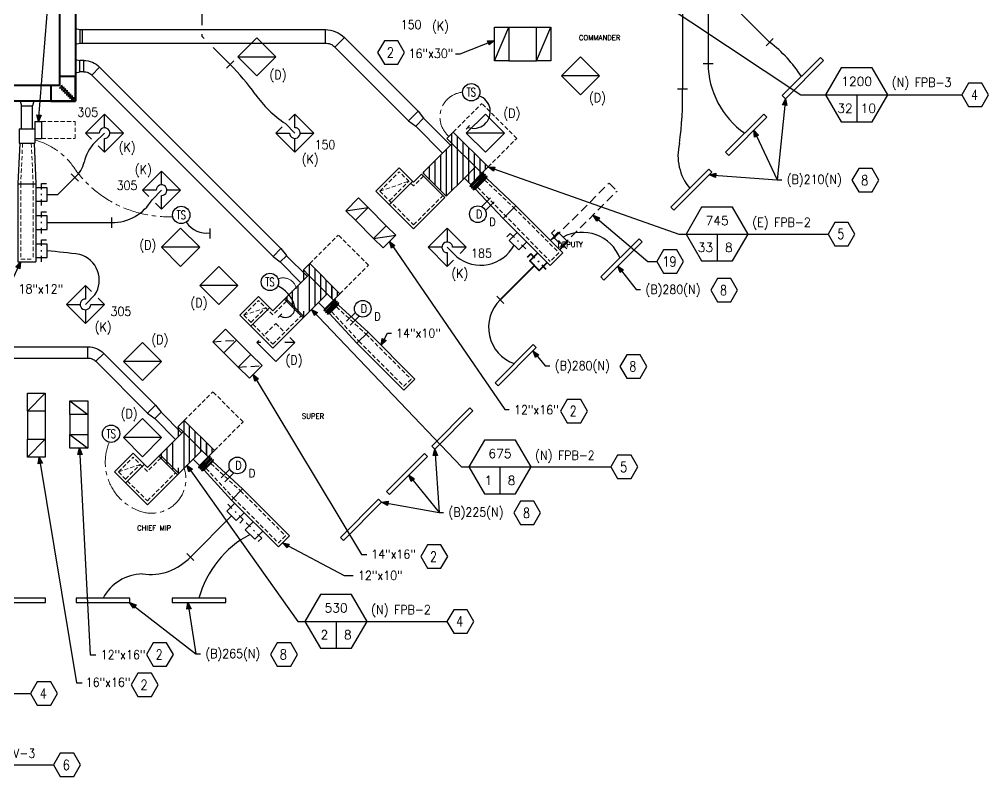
# Model space of a CAD drawing. Header units: inches. Extents: x 51 to 3278, y 66 to 1678.
# Drawn here: x 2414 to 3278, y 80 to 755 of the extents above; entities that cross this region are included whole.
import ezdxf
from ezdxf.enums import TextEntityAlignment as Align

# ---------------------------------------------------------------- set-up
doc = ezdxf.new("R2010")
doc.units = ezdxf.units.IN
doc.header["$LTSCALE"] = 30
doc.header["$MEASUREMENT"] = 0
for name, pattern in [('CENTER2', [1.125, 0.75, -0.125, 0.125, -0.125]), ('HIDDEN', [0.375, 0.25, -0.125]), ('HIDDEN2', [0.1875, 0.125, -0.0625])]:
    doc.linetypes.add(name, pattern=pattern)
for name, color, linetype, lineweight in [('E-FIRE-NEWW', 1, 'Continuous', 25), ('EQUIP', 4, 'Continuous', 25), ('FLEX', 4, 'Continuous', 25), ('LIN', 4, 'HIDDEN2', 18), ('m-devc-text', 71, 'Continuous', 25), ('M-HATCH', 32, 'Continuous', 25), ('M-HVAC-DEMO-DUCT', 5, 'HIDDEN', 20), ('M-HVAC-EXST-DUCT', 4, 'Continuous', 40), ('m-hvac-fpbs', 1, 'Continuous', 25), ('m-hvac-fpbs-exst', 5, 'Continuous', 18), ('M-HVAC-NEWW-DIFF', 6, 'Continuous', 30), ('M-HVAC-NEWW-DUCT', 1, 'Continuous', 30), ('M-HVAC-NEWW-STAT', 3, 'Continuous', 25), ('M-HVAC-NEWW-STAT-WIRE', 2, 'CENTER2', 20), ('M-TEXT', 71, 'Continuous', 25), ('ODUCT', 241, 'HIDDEN', 20)]:
    doc.layers.add(name, color=color, linetype=linetype, lineweight=lineweight)
doc.layers.add('ROOMNAMES', color=8, linetype='Continuous')
doc.styles.add('18STD', font='simplex.shx', dxfattribs={"height": 9})
doc.styles.add('A', font='SIMPLEX.shx', dxfattribs={"width": 0.9, "height": 8})
doc.styles.get("Standard").update_dxf_attribs({"font": 'simplex.shx'})
doc.dimstyles.get("Standard").update_dxf_attribs({"dimtxt": 0.18, "dimasz": 0.18, "dimexe": 0.18, "dimexo": 0.0625, "dimgap": 0.09, "dimtad": 0, "dimtih": 1, "dimtoh": 1, "dimdec": 4, "dimzin": 0, "dimdsep": 46, "dimtxsty": 'Standard', "dimcen": 0.09, "dimadec": 0, "dimazin": 0, "dimtfac": 1, "dimtdec": 4, "dimtofl": 0, "dimtmove": 0, "dimatfit": 3, "dimfxl": 1, "dimtolj": 1, "dimtzin": 0, "dimarcsym": 0})
pattern_1 = [(90, (-9623.7913, -1703.3593), (-5, 9e-16), [])]
pattern_2 = [(90, (-9512.001, -1563.627), (-5, 9e-16), [])]

# ---------------------------------------------------------------- blocks, each defined once
blk = doc.blocks.new('std-blk02')
blk.add_lwpolyline([(-0.0548, 0.1103), (-0.1173, 0.0021), (-0.0548, -0.1062), (0.0702, -0.1062), (0.1327, 0.0021), (0.0702, 0.1103)], close=True)
at = {"layer": 'M-TEXT', "width": 0.8}
blk.add_attdef('TYPE', text='', height=0.0938, dxfattribs=at).set_placement((0.0012, 0.0021), align=Align.MIDDLE)
blk = doc.blocks.new('AHJ')
for p, q in [((-6, 2), (0, 0)), ((-6, -2), (-6, 2)), ((0, 0), (-6, -2))]:
    blk.add_line(p, q)
blk.add_solid([(0, 0), (-6, 2), (-6, -2)])
blk = doc.blocks.new('Hva-Dif06')
at = {"linetype": 'Continuous'}
blk.add_lwpolyline([(48, 3.82), (0, 3.82), (0, 0), (48, 0)], close=True, dxfattribs=at)
blk = doc.blocks.new('Hva-Tst03')
at = {"ltscale": 0.35}
blk.add_circle((0, 0), 0.0804, dxfattribs=at)
at = {"layer": 'm-devc-text', "width": 0.7}
blk.add_attdef('TS', text='', height=0.0802, dxfattribs=at).set_placement((0, 0), align=Align.MIDDLE)
blk = doc.blocks.new('Hva-Ret01')
at = {"ltscale": 0.5}
blk.add_lwpolyline([(0, 24), (24, 0), (0, 0), (0, 24), (24, 0), (24, 24)], close=True, dxfattribs=at)
blk = doc.blocks.new('Hva-Dif01')
for p, q in [((0, 24), (8.65, 15.35)), ((24, 16.22), (24, 24)), ((8.65, 8.65), (0, 0)), ((12, 12), (24, 12)), ((24, 0), (24, 7.78))]:
    blk.add_line(p, q)
blk.add_lwpolyline([(24, 0), (0, 0), (0, 24), (24, 24), (15.35, 15.35, 2.414214), (15.35, 8.65)], format="xyb", close=True)
blk = doc.blocks.new('Hva-Duc08')
for p, q in [((0, 0), (0, 1)), ((0, 1), (1, 1)), ((1, 1), (1, 0)), ((1, 0), (0, 0))]:
    blk.add_line(p, q)
at = {"linetype": 'HIDDEN'}
blk.add_line((0, 0), (1, 1), dxfattribs=at)
blk = doc.blocks.new('Hva-Std03')
for p, q in [((-0.2887, 0), (0.2887, 0)), ((0, 0), (0, -0.25))]:
    blk.add_line(p, q)
blk.add_lwpolyline([(-0.1443, 0.25), (-0.2887, 0), (-0.1443, -0.25), (0.1443, -0.25), (0.2887, 0), (0.1443, 0.25)], close=True)
for p in [(0, 0.125), (-0.1083, -0.125), (0.1083, -0.125)]:
    blk.add_attdef('#', text='', height=0.0833).set_placement(p, align=Align.MIDDLE)
blk = doc.blocks.new('Hva-Ftg02')
blk.add_line((-0.1011, 0.0521), (-0.1011, 0.0975))
at = {"linetype": 'Continuous'}
for p, q in [((-0.0469, 0.0521), (-0.1011, 0.0521)), ((0.0059, 0.0521), (-0.0059, 0.0521)), ((0.1011, 0.0521), (0.0469, 0.0521))]:
    blk.add_line(p, q, dxfattribs=at)
blk.add_lwpolyline([(0.0625, 0), (0.0625, 0.1042), (-0.0625, 0.1042), (-0.0625, 0)])
blk = doc.blocks.new('HVA-bkt2')
blk.add_line((0, 0.046875), (0, -0.046875))
blk = doc.blocks.new('Std-Blk14')
blk.add_lwpolyline([(0.0625, 0.1083), (0, 0), (0.0625, -0.1083), (0.1875, -0.1083), (0.25, 0), (0.1875, 0.1083)], close=True)
at = {"layer": 'M-TEXT', "width": 0.8}
blk.add_attdef('TYPE', text='', height=0.0938, dxfattribs=at).set_placement((0.1185, 0), align=Align.MIDDLE)
blk = doc.blocks.new('A2')
at = {"layer": 'LIN'}
for p, q in [((12034.25, 2343.85), (12064.25, 2343.85)), ((12064.25, 2343.85), (12064.25, 2328.5)), ((12017.37, 2324.24), (12015.74, 2288.24)), ((12025.12, 2324.24), (12026.75, 2288.24)), ((12034.25, 2328.5), (12064.25, 2328.5)), ((12015.75, 2288.35), (12015.75, 2221.13)), ((12026.75, 2288.35), (12026.75, 2221.13)), ((12015.75, 2221.13), (12026.75, 2221.13))]:
    blk.add_line(p, q, dxfattribs=at)
at = {"layer": 'M-HVAC-NEWW-DUCT'}
for p, q in [((12016.25, 2337.35), (12016.25, 2357.85)), ((12026.25, 2337.35), (12026.25, 2357.85)), ((12028.25, 2343.85), (12034.25, 2343.85)), ((12028.25, 2343.85), (12028.25, 2324.35)), ((12034.25, 2343.85), (12034.25, 2328.5)), ((12014.25, 2337.35), (12014.25, 2324.35)), ((12014.25, 2337.35), (12028.25, 2337.35)), ((12014.87, 2324.35), (12013.25, 2288.35)), ((12014.25, 2324.35), (12028.25, 2324.35)), ((12014.87, 2324.35), (12027.62, 2324.35)), ((12027.62, 2324.35), (12029.25, 2288.35)), ((12028.25, 2328.5), (12034.25, 2328.5)), ((12013.25, 2288.35), (12013.25, 2218.63)), ((12013.25, 2288.35), (12029.25, 2288.35)), ((12029.25, 2288.35), (12029.25, 2218.63)), ((12013.25, 2218.63), (12029.25, 2218.63))]:
    blk.add_line(p, q, dxfattribs=at)

msp = doc.modelspace()

# ---------------------------------------------------------------- hatches: boundary and pattern name
at = {"layer": 'M-HATCH'}
h = msp.add_hatch(dxfattribs=at)
h.set_pattern_fill('ANSI31', color=256, scale=40, angle=45, style=0)
h.set_pattern_definition([(90, (-9600, -1680), (-5, 9e-16), [])])
h.paths.add_polyline_path([(2801.12, 654.4), (2795.46, 648.74), (2800.05, 644.14), (2773.89, 617.98), (2794.75, 597.12), (2811.01, 613.38), (2816.67, 607.73), (2832.23, 623.28)])
h = msp.add_hatch(dxfattribs=at)
h.set_pattern_fill('ANSI31', color=256, scale=40, angle=45, style=0)
h.set_pattern_definition(pattern_2)
edge = h.paths.add_edge_path(flags=17)
edge.add_line((2673.25, 537.13), (2700.12, 510.26))
edge.add_line((2694.46, 504.6), (2700.12, 510.26))
edge.add_line((2667.59, 531.47), (2672.18, 526.88))
edge.add_line((2667.59, 531.47), (2673.25, 537.13))
edge = h.paths.add_edge_path()
edge.add_line((2673.25, 537.13), (2700.12, 510.26))
edge.add_line((2694.46, 504.6), (2700.12, 510.26))
edge.add_line((2667.59, 531.47), (2672.18, 526.88))
edge.add_line((2667.59, 531.47), (2673.25, 537.13))
edge.add_line((2688.8, 510.26), (2667.23, 488.69))
edge.add_line((2672.18, 526.88), (2650.62, 505.31))
edge.add_line((2650.62, 505.31), (2667.23, 488.69))
h = msp.add_hatch(dxfattribs=at)
h.set_pattern_fill('ANSI31', color=256, scale=40, angle=45, style=0)
h.set_pattern_definition(pattern_2)
edge = h.paths.add_edge_path()
edge.add_line((2694.46, 504.6), (2700.12, 510.26))
edge.add_line((2673.25, 537.13), (2700.12, 510.26))
edge.add_line((2667.59, 531.47), (2673.25, 537.13))
edge.add_line((2667.59, 531.47), (2672.18, 526.88))
h = msp.add_hatch(dxfattribs=at)
h.set_pattern_fill('ANSI31', color=256, scale=40, angle=45, style=0)
h.set_pattern_definition(pattern_1)
edge = h.paths.add_edge_path(flags=17)
edge.add_line((2561.45, 397.4), (2588.32, 370.53))
edge.add_line((2582.67, 364.87), (2588.32, 370.53))
edge.add_line((2555.8, 391.74), (2560.39, 387.14))
edge.add_line((2555.8, 391.74), (2561.45, 397.4))
edge = h.paths.add_edge_path()
edge.add_line((2561.45, 397.4), (2588.32, 370.53))
edge.add_line((2582.67, 364.87), (2588.32, 370.53))
edge.add_line((2555.8, 391.74), (2560.39, 387.14))
edge.add_line((2555.8, 391.74), (2561.45, 397.4))
edge.add_line((2577.01, 370.53), (2555.44, 348.96))
edge.add_line((2560.39, 387.14), (2538.83, 365.58))
edge.add_line((2538.83, 365.58), (2555.44, 348.96))
h = msp.add_hatch(dxfattribs=at)
h.set_pattern_fill('ANSI31', color=256, scale=40, angle=45, style=0)
h.set_pattern_definition(pattern_1)
edge = h.paths.add_edge_path()
edge.add_line((2582.67, 364.87), (2588.32, 370.53))
edge.add_line((2561.45, 397.4), (2588.32, 370.53))
edge.add_line((2555.8, 391.74), (2561.45, 397.4))
edge.add_line((2555.8, 391.74), (2560.39, 387.14))

# ---------------------------------------------------------------- linework, layer by layer
at = {"layer": 'E-FIRE-NEWW'}
for p, q in [((2826.3, 587.8), (2834.21, 595.71)), ((2829.71, 584.39), (2837.62, 592.3)), ((2713.87, 493.64), (2705.97, 485.74)), ((2717.28, 490.24), (2709.37, 482.33)), ((2602.08, 353.91), (2594.18, 346)), ((2605.49, 350.5), (2597.58, 342.59))]:
    msp.add_line(p, q, dxfattribs=at)
for centre in [(2823.07, 581.16), (2720.51, 496.88), (2608.72, 357.14)]:
    msp.add_circle(centre, 7.43, dxfattribs=at)
at = {"layer": 'EQUIP'}
for p, q in [((2464.38, 746.71), (2468.38, 745.71)), ((2468.38, 745.71), (2468.38, 733.71)), ((2468.38, 745.71), (2470.38, 745.71)), ((2470.38, 745.71), (2470.38, 745.72)), ((2470.38, 745.71), (2687.14, 745.7)), ((2470.38, 745.71), (2470.38, 733.71)), ((2470.38, 745.71), (2470.38, 733.71)), ((2687.14, 733.7), (2687.14, 745.7)), ((2695.63, 730.19), (2704.11, 738.67)), ((2704.11, 738.67), (2769.78, 673.01)), ((2464.38, 732.71), (2468.38, 733.71)), ((2468.38, 733.71), (2470.38, 733.71)), ((2470.38, 733.71), (2470.38, 733.72)), ((2470.38, 733.71), (2687.14, 733.7)), ((2695.63, 730.19), (2761.29, 664.52)), ((2769.78, 673.01), (2761.29, 664.52)), ((2774.73, 666.64), (2767.65, 659.57)), ((2769.78, 673.01), (2769.78, 673.02)), ((2769.78, 673.01), (2774.73, 666.64)), ((2769.78, 673.01), (2769.78, 673.01)), ((2774.73, 666.64), (2774.73, 666.65)), ((2774.73, 666.64), (2774.73, 666.64)), ((2774.73, 666.64), (2798.64, 642.73)), ((2761.29, 664.52), (2761.29, 664.53)), ((2761.29, 664.52), (2767.65, 659.57)), ((2761.29, 664.52), (2761.29, 664.52)), ((2767.65, 659.57), (2791.57, 635.66)), ((2801.12, 654.4, 0), (2795.46, 648.74, 0)), ((2795.46, 648.74), (2799.9, 644.3)), ((2795.46, 648.74, 0), (2800.05, 644.14, 0)), ((2832.23, 623.28, 0), (2801.12, 654.4, 0)), ((2753.03, 622.58), (2732.17, 601.72)), ((2765.76, 609.85), (2753.03, 622.58)), ((2820.91, 623.28), (2811.01, 613.38)), ((2816.67, 607.73, 0), (2832.23, 623.28, 0)), ((2820.91, 623.28), (2826.57, 617.63)), ((2772.83, 616.92), (2765.76, 609.85)), ((2772.83, 616.92), (2793.69, 596.06)), ((2811.01, 613.38, 0), (2816.67, 607.73, 0)), ((2830.81, 613.38), (2820.91, 603.48)), ((2830.81, 613.38), (2820.91, 603.48)), ((2830.81, 613.38), (2820.91, 603.48)), ((2830.81, 613.38), (2820.91, 603.48)), ((2830.81, 613.38), (2856.98, 588.63)), ((2765.05, 610.55), (2744.19, 589.69)), ((2732.17, 601.72), (2765.76, 568.13)), ((2765.76, 568.13), (2793.69, 596.06)), ((2820.91, 603.48), (2845.66, 577.32)), ((2856.98, 588.63), (2845.66, 577.32)), ((2856.98, 588.63), (2898.78, 546.83)), ((2887.47, 535.51), (2845.66, 577.32)), ((2898.78, 546.83), (2887.47, 535.51)), ((2898.78, 546.83), (2887.47, 535.51)), ((2898.78, 546.83), (2898.78, 546.84)), ((2898.78, 546.83), (2898.78, 546.84)), ((2702.59, 501.42), (2702.59, 501.42)), ((2698.7, 500.36), (2690.92, 492.58)), ((2698.7, 500.36), (2690.92, 492.58)), ((2698.7, 500.36), (2690.92, 492.58)), ((2690.92, 492.58), (2690.92, 492.58)), ((2698.7, 500.36), (2698.7, 500.36)), ((2586.91, 360.63), (2579.13, 352.85)), ((2586.91, 360.63), (2579.13, 352.85)), ((2586.91, 360.63), (2586.91, 360.63)), ((2579.13, 352.85), (2579.13, 352.85)), ((2584.66, 339.96), (2584.66, 339.96))]:
    msp.add_line(p, q, dxfattribs=at)
at = {"layer": 'EQUIP', "color": 3}
msp.add_line((2586.91, 360.63), (2586.91, 360.63), dxfattribs=at)
at = {"layer": 'EQUIP'}
for points in [[(2687.14, 745.7, -0.098485), (2696.33, 743.87, -0.098485), (2704.11, 738.67)], [(2687.14, 733.7, -0.098485), (2691.73, 732.79, -0.098485), (2695.63, 730.19)]]:
    msp.add_lwpolyline(points, format="xyb", dxfattribs=at)
at = {"layer": 'FLEX'}
for points in [[(2816.14, 605.78), (2816.67, 607.73), (2826.57, 617.63), (2828.52, 618.16), (2816.14, 605.78), (2818.09, 606.31), (2827.99, 616.21), (2828.52, 618.16)], [(2817.56, 604.37), (2818.09, 606.31), (2827.99, 616.21), (2829.93, 616.74), (2817.56, 604.37), (2819.5, 604.9), (2829.4, 614.8), (2829.93, 616.74)], [(2818.97, 602.95), (2819.5, 604.9), (2829.4, 614.8), (2831.34, 615.33), (2818.97, 602.95), (2820.91, 603.48), (2830.81, 613.38), (2831.34, 615.33)], [(2686.15, 494.88), (2686.68, 496.82), (2694.46, 504.6), (2696.4, 505.13), (2686.15, 494.88), (2688.09, 495.41), (2695.87, 503.19), (2696.4, 505.13)], [(2687.56, 493.47), (2688.09, 495.41), (2695.87, 503.19), (2697.82, 503.72), (2687.56, 493.47), (2689.51, 494), (2697.29, 501.77), (2697.82, 503.72)], [(2688.98, 492.05), (2689.51, 494), (2697.29, 501.77), (2699.23, 502.3), (2688.98, 492.05), (2690.92, 492.58), (2698.7, 500.36), (2699.23, 502.3)], [(2574.36, 355.15), (2574.89, 357.09), (2582.67, 364.87), (2584.61, 365.4), (2574.36, 355.15), (2576.3, 355.68), (2584.08, 363.46), (2584.61, 365.4)], [(2575.77, 353.73), (2576.3, 355.68), (2584.08, 363.46), (2586.03, 363.99), (2575.77, 353.73), (2577.72, 354.26), (2585.5, 362.04), (2586.03, 363.99)], [(2577.19, 352.32), (2577.72, 354.26), (2585.5, 362.04), (2587.44, 362.57), (2577.19, 352.32), (2579.13, 352.85), (2586.91, 360.63), (2587.44, 362.57)]]:
    msp.add_lwpolyline(points, dxfattribs=at)
at = {"layer": 'LIN'}
for p, q in [((2801.12, 654.4, 0), (2826.57, 679.85, 0)), ((2857.68, 648.74, 0), (2826.57, 679.85, 0)), ((2832.23, 623.28, 0), (2857.68, 648.74, 0)), ((2735.71, 601.72), (2753.03, 619.04)), ((2765.76, 606.31), (2753.03, 619.04)), ((2774.6, 615.15), (2765.76, 606.31)), ((2735.71, 601.72), (2761.52, 610.55)), ((2744.19, 593.23), (2761.52, 610.55)), ((2822.73, 605.2), (2887.47, 539.05)), ((2829.1, 611.57), (2855.26, 586.82)), ((2735.71, 601.72), (2765.76, 571.66)), ((2765.76, 571.66), (2791.92, 597.83)), ((2855.21, 586.87), (2895.25, 546.83)), ((2673.25, 537.13), (2698.7, 562.59)), ((2725.57, 535.71), (2698.7, 562.59)), ((2895.25, 546.83), (2887.47, 539.05)), ((2700.12, 510.26), (2725.57, 535.71)), ((2700.12, 510.26), (2725.57, 535.71)), ((2614.5, 491.12), (2627.59, 504.2)), ((2640.31, 491.47), (2627.59, 504.2)), ((2652.39, 503.54), (2640.31, 491.47)), ((2614.5, 491.12), (2633.95, 497.83)), ((2620.87, 484.75), (2633.95, 497.83)), ((2692.76, 494.27), (2717.16, 467.76)), ((2697.01, 498.52), (2723.52, 474.12)), ((2614.5, 491.12), (2640.31, 465.31)), ((2640.31, 465.31), (2665.47, 490.46)), ((2717.09, 467.83), (2757.13, 427.79)), ((2723.45, 474.2), (2763.49, 434.16)), ((2763.49, 434.16), (2757.13, 427.79)), ((2561.45, 397.4), (2586.91, 422.85)), ((2613.78, 395.98), (2586.91, 422.85)), ((2588.32, 370.53), (2613.78, 395.98)), ((2588.32, 370.53), (2613.78, 395.98)), ((2502.71, 351.38), (2515.8, 364.47)), ((2528.52, 351.74), (2515.8, 364.47)), ((2540.6, 363.81), (2528.52, 351.74)), ((2502.71, 351.38), (2522.16, 358.1)), ((2509.08, 345.02), (2522.16, 358.1)), ((2580.97, 354.54), (2605.37, 328.03)), ((2585.22, 358.79), (2611.73, 334.39)), ((2502.71, 351.38), (2528.52, 325.57)), ((2528.52, 325.57), (2553.68, 350.73)), ((2611.66, 334.46), (2651.7, 294.42)), ((2605.3, 328.1), (2645.34, 288.06)), ((2651.7, 294.42), (2645.34, 288.06))]:
    msp.add_line(p, q, dxfattribs=at)
at = {"layer": 'M-HATCH'}
for p, q in [((2693, 517.38), (2693, 506.06)), ((2581.21, 377.64), (2581.21, 366.33))]:
    msp.add_line(p, q, dxfattribs=at)
at = {"layer": 'M-HVAC-DEMO-DUCT'}
for p, q in [((2811.01, 613.38), (2816.67, 607.73)), ((2830.81, 613.38), (2830.81, 613.38)), ((2891.19, 560.07), (2939.98, 608.86)), ((2939.98, 608.86), (2947.05, 601.79)), ((2732.17, 601.72), (2732.17, 601.73)), ((2820.91, 603.48), (2820.91, 603.48)), ((2898.26, 553), (2947.05, 601.79)), ((2887.66, 557.95), (2891.19, 560.07)), ((2891.19, 560.07), (2898.26, 553)), ((2896.14, 549.47), (2898.26, 553)), ((2865.06, 534.94), (2865.06, 534.95))]:
    msp.add_line(p, q, dxfattribs=at)
at = {"layer": 'M-HVAC-EXST-DUCT'}
for p, q in [((2464.38, 953.85), (2464.38, 681.85)), ((2450.38, 785.47), (2450.38, 729.35)), ((2450.38, 759.97), (2450.38, 695.85)), ((2450.38, 729.35), (2450.38, 729.36)), ((2450.38, 703.85), (2450.38, 695.85)), ((2464.38, 703.85), (2450.38, 703.85)), ((2464.38, 681.85), (2464.38, 703.85)), ((2450.38, 695.85), (2277.73, 695.85)), ((2450.38, 695.85), (2442.38, 695.85)), ((2442.38, 695.85), (2442.38, 681.85)), ((2450.51, 693.85), (2450.21, 693.88)), ((2451.05, 693.79), (2450.74, 693.83)), ((2452.01, 692.35), (2451.72, 692.38)), ((2452.55, 692.29), (2452.24, 692.32)), ((2452.47, 695.65), (2452.42, 696.09)), ((2452.55, 694.9), (2452.51, 695.31)), ((2453.97, 694.15), (2453.93, 694.59)), ((2454.06, 693.4), (2454.01, 693.8)), ((2455.48, 692.65), (2455.43, 693.09)), ((2455.56, 691.9), (2455.51, 692.3)), ((2456.98, 691.15), (2456.93, 691.59)), ((2453.51, 690.85), (2453.22, 690.88)), ((2454.05, 690.79), (2453.74, 690.82)), ((2455.01, 689.34), (2454.72, 689.38)), ((2455.56, 689.29), (2455.24, 689.32)), ((2456.52, 687.84), (2456.22, 687.87)), ((2457.06, 687.78), (2456.75, 687.82)), ((2457.06, 690.39), (2457.02, 690.8)), ((2458.02, 686.34), (2457.73, 686.37)), ((2458.56, 686.28), (2458.25, 686.31)), ((2458.48, 689.64), (2458.43, 690.08)), ((2458.56, 688.89), (2458.52, 689.29)), ((2459.52, 684.84), (2459.23, 684.87)), ((2460.06, 684.78), (2459.75, 684.81)), ((2459.98, 688.14), (2459.94, 688.58)), ((2460.07, 687.39), (2460.02, 687.79)), ((2461.02, 683.33), (2460.73, 683.37)), ((2461.57, 683.28), (2461.25, 683.31)), ((2461.49, 686.64), (2461.44, 687.08)), ((2461.57, 685.89), (2461.53, 686.29)), ((2462.99, 685.14), (2462.94, 685.58)), ((2463.07, 684.38), (2463.03, 684.79)), ((2464.38, 681.85), (2277.73, 681.85)), ((2442.38, 681.85), (2464.38, 681.85)), ((2873.52, 535.33), (2843.01, 504.82))]:
    msp.add_line(p, q, dxfattribs=at)
for centre, radius, start, end in [((2450.21, 696.09), 2.21, 269.99985, 280.69805), ((2450.21, 696.09), 2.21, 293.78597, 308.77596), ((2451.42, 694.89), 1.13, 269.25166, 295.1779), ((2451.72, 694.59), 2.21, 269.99985, 280.69805), ((2450.21, 696.09), 2.21, 322.83887, 340.22373), ((2451.42, 694.89), 1.13, 313.65929, 346.70223), ((2450.21, 696.09), 2.21, 350.7879, 359.99985), ((2451.72, 694.59), 2.21, 293.78597, 308.77596), ((2452.93, 693.38), 1.13, 269.25166, 295.1779), ((2451.72, 694.59), 2.21, 322.83887, 340.22373), ((2452.93, 693.38), 1.13, 313.65929, 346.70223), ((2451.72, 694.59), 2.21, 350.7879, 359.99985), ((2453.22, 693.09), 2.21, 293.78597, 308.77596), ((2453.22, 693.09), 2.21, 322.83887, 340.22373), ((2454.43, 691.88), 1.13, 313.65929, 346.70223), ((2453.22, 693.09), 2.21, 350.7879, 359.99985), ((2454.72, 691.59), 2.21, 350.7879, 359.99985), ((2453.22, 693.09), 2.21, 269.99985, 280.69805), ((2454.43, 691.88), 1.13, 269.25166, 295.1779), ((2454.72, 691.59), 2.21, 269.99985, 280.69805), ((2454.72, 691.59), 2.21, 293.78597, 308.77596), ((2455.93, 690.38), 1.13, 269.25166, 295.1779), ((2456.22, 690.08), 2.21, 269.99985, 280.69805), ((2454.72, 691.59), 2.21, 322.83887, 340.22373), ((2455.93, 690.38), 1.13, 313.65929, 346.70223), ((2456.22, 690.08), 2.21, 293.78597, 308.77596), ((2457.43, 688.87), 1.13, 269.25166, 295.1779), ((2457.73, 688.58), 2.21, 269.99985, 280.69805), ((2456.22, 690.08), 2.21, 322.83887, 340.22373), ((2457.43, 688.87), 1.13, 313.65929, 346.70223), ((2456.22, 690.08), 2.21, 350.7879, 359.99985), ((2457.73, 688.58), 2.21, 293.78597, 308.77596), ((2458.94, 687.37), 1.13, 269.25166, 295.1779), ((2459.23, 687.08), 2.21, 269.99985, 280.69805), ((2457.73, 688.58), 2.21, 322.83887, 340.22373), ((2458.94, 687.37), 1.13, 313.65929, 346.70223), ((2457.73, 688.58), 2.21, 350.7879, 359.99985), ((2459.23, 687.08), 2.21, 293.78597, 308.77596), ((2460.44, 685.87), 1.13, 269.25166, 295.1779), ((2460.73, 685.58), 2.21, 269.99985, 280.69805), ((2459.23, 687.08), 2.21, 322.83887, 340.22373), ((2460.44, 685.87), 1.13, 313.65929, 346.70223), ((2459.23, 687.08), 2.21, 350.7879, 359.99985), ((2460.73, 685.58), 2.21, 293.78597, 308.77596), ((2461.94, 684.37), 1.13, 269.25166, 295.1779), ((2460.73, 685.58), 2.21, 322.83887, 340.22373), ((2461.94, 684.37), 1.13, 313.65929, 346.70223), ((2460.73, 685.58), 2.21, 350.7879, 359.99985)]:
    msp.add_arc(centre, radius, start, end, dxfattribs=at)
at = {"layer": 'm-hvac-fpbs'}
for p, q in [((2672.18, 526.88), (2650.62, 505.31)), ((2672.18, 526.88), (2688.8, 510.26)), ((2688.8, 510.26), (2667.23, 488.69)), ((2650.62, 505.31), (2667.23, 488.69)), ((2560.39, 387.14), (2538.83, 365.58)), ((2560.39, 387.14), (2577.01, 370.53)), ((2538.83, 365.58), (2555.44, 348.96)), ((2577.01, 370.53), (2555.44, 348.96))]:
    msp.add_line(p, q, dxfattribs=at)
at = {"layer": 'm-hvac-fpbs-exst'}
for p, q in [((2800.05, 644.14, 0), (2773.89, 617.98, 0)), ((2799.9, 644.3), (2820.91, 623.28)), ((2773.89, 617.98, 0), (2794.75, 597.12, 0)), ((2794.75, 597.12, 0), (2811.01, 613.38, 0))]:
    msp.add_line(p, q, dxfattribs=at)
at = {"layer": 'M-HVAC-NEWW-DIFF', "linetype": 'HIDDEN', "ltscale": 0.5}
for p, q in [((2633.51, 474.23, 0), (2643.05, 483.77, 0)), ((2643.05, 483.77, 0), (2649.85, 476.96, 0))]:
    msp.add_line(p, q, dxfattribs=at)
at = {"layer": 'M-HVAC-NEWW-DIFF', "ltscale": 0.5}
for p, q in [((2626.07, 466.8, 0), (2627.85, 468.58, 0)), ((2626.07, 466.8, 0), (2643.05, 449.83, 0)), ((2629.63, 466.8, 0), (2626.07, 466.8, 0)), ((2643.05, 449.83, 0), (2660.02, 466.8, 0)), ((2660.02, 466.8, 0), (2651, 466.8, 0)), ((2655.51, 471.31, 0), (2660.02, 466.8, 0))]:
    msp.add_line(p, q, dxfattribs=at)
at = {"layer": 'M-HVAC-NEWW-DUCT'}
for p, q in [((2576.98, 803.12), (2576.98, 749.71)), ((3005.33, 795.12), (3005.33, 692.8)), ((3028.18, 795.12), (3028.18, 715.48)), ((3051.48, 766.06), (3083.01, 734.53)), ((2850.74, 747.99), (2875.2, 747.99)), ((2576.98, 741.71), (2576.98, 739.94)), ((2576.98, 739.94), (2579.22, 737.71, 0)), ((2587.22, 729.71, 0), (2602.33, 714.6, 0)), ((2464.38, 719.12), (2468.38, 718.12)), ((2464.38, 707.12), (2464.38, 719.12)), ((2468.38, 708.12), (2468.38, 718.12)), ((2471.85, 718.12), (2468.38, 718.12)), ((2471.85, 708.12), (2471.85, 718.12)), ((2850.74, 717.99), (2875.2, 717.99)), ((2478.92, 705.19), (2485.99, 712.27)), ((2485.99, 712.27), (2647.6, 550.66)), ((2464.38, 707.12), (2468.38, 708.12)), ((2471.85, 708.12), (2468.38, 708.12)), ((2478.92, 705.19), (2640.53, 543.59)), ((2415.25, 681.85), (2427.25, 681.85)), ((2415.25, 681.85), (2416.25, 677.85)), ((2416.25, 677.85), (2426.25, 677.85)), ((2427.25, 681.85), (2426.25, 677.85)), ((2448.78, 598.75), (2463.95, 613.92)), ((2793.69, 596.06), (2772.83, 616.92)), ((2439.25, 598.75), (2448.78, 598.75)), ((2856.98, 588.63), (2856.98, 588.64)), ((2856.98, 588.63), (2856.98, 588.63)), ((2725.27, 587.12), (2741.47, 570.92)), ((2439.25, 573.65), (2496.86, 573.65)), ((2713.96, 575.81), (2730.15, 559.61)), ((2647.6, 550.66), (2640.53, 543.59)), ((2646.89, 538.64), (2652.67, 544.17)), ((2647.6, 550.66), (2652.55, 544.3)), ((2652.67, 544.17), (2671.08, 525.77)), ((2640.53, 543.59), (2646.89, 538.64)), ((2646.89, 538.64), (2665.42, 520.11)), ((2667.59, 531.47), (2673.25, 537.13)), ((2673.25, 537.13), (2700.12, 510.26)), ((2887.47, 535.51), (2887.47, 535.52)), ((2667.59, 531.47), (2672.18, 526.88)), ((2688.8, 510.26), (2694.46, 504.6)), ((2694.46, 504.6), (2700.12, 510.26)), ((2610.97, 491.12), (2627.59, 507.73)), ((2640.31, 495.01), (2627.59, 507.73)), ((2650.62, 505.31), (2640.31, 495.01)), ((2667.23, 488.69), (2650.62, 505.31)), ((2651.68, 506.37), (2668.3, 489.75)), ((2681.02, 502.48), (2686.68, 496.82)), ((2637.49, 497.83), (2620.87, 481.22)), ((2690.92, 492.58), (2715.32, 466.06)), ((2698.7, 500.36), (2725.22, 475.96)), ((2610.97, 491.12), (2640.31, 461.77)), ((2640.31, 461.77), (2667.23, 488.69)), ((2586.89, 467.4), (2598.21, 478.72)), ((2598.21, 478.72), (2608.11, 468.82)), ((2725.22, 475.96), (2715.32, 466.06)), ((2725.22, 475.96), (2715.32, 466.06)), ((2725.22, 475.96), (2767.03, 434.16)), ((2596.79, 457.5), (2586.89, 467.4)), ((2608.11, 468.82), (2596.79, 457.5)), ((2608.11, 468.82), (2620.83, 456.09)), ((2182.68, 462.96), (2475.49, 462.96)), ((2475.49, 452.96), (2475.49, 462.96)), ((2715.32, 466.06), (2757.13, 424.26)), ((2182.68, 452.96), (2475.49, 452.96)), ((2482.57, 450.03), (2489.64, 457.1)), ((2482.57, 450.03), (2528.74, 403.86)), ((2489.64, 457.1), (2535.81, 410.93)), ((2596.79, 457.5), (2609.52, 444.78)), ((2609.52, 444.78), (2620.83, 456.09)), ((2620.83, 456.09), (2630.73, 446.19)), ((2619.42, 434.88), (2609.52, 444.78)), ((2630.73, 446.19), (2619.42, 434.88)), ((2767.03, 434.16), (2757.13, 424.26)), ((2535.81, 410.93), (2528.74, 403.86)), ((2535.81, 410.93), (2540.76, 404.56)), ((2421.58, 405.51), (2421.58, 380.7)), ((2437.58, 405.51), (2437.58, 380.7)), ((2459.57, 402.69), (2459.57, 384.69)), ((2475.57, 402.69), (2475.57, 384.69)), ((2528.74, 403.86), (2535.1, 398.91)), ((2540.76, 404.56), (2535.1, 398.91)), ((2535.1, 398.91), (2553.63, 380.38)), ((2540.76, 404.56), (2559.29, 386.04)), ((2555.8, 391.74), (2561.45, 397.4)), ((2561.45, 397.4), (2588.32, 370.53)), ((2555.8, 391.74), (2560.39, 387.14)), ((2499.18, 351.38), (2515.8, 368)), ((2528.52, 355.27), (2515.8, 368)), ((2538.83, 365.58), (2528.52, 355.27)), ((2555.44, 348.96), (2538.83, 365.58)), ((2539.89, 366.64), (2556.51, 350.02)), ((2577.01, 370.53), (2582.67, 364.87)), ((2582.67, 364.87), (2588.32, 370.53)), ((2525.7, 358.1), (2509.08, 341.48)), ((2569.23, 362.75), (2574.89, 357.09)), ((2586.91, 360.63), (2613.43, 336.23)), ((2499.18, 351.38), (2528.52, 322.04)), ((2528.52, 322.04), (2555.44, 348.96)), ((2579.13, 352.85), (2603.53, 326.33)), ((2613.43, 336.23), (2603.53, 326.33)), ((2613.43, 336.23), (2603.53, 326.33)), ((2613.43, 336.23), (2655.23, 294.42)), ((2603.53, 326.33), (2645.34, 284.53)), ((2566.86, 275.55), (2603.51, 312.2)), ((2655.23, 294.42), (2645.34, 284.53))]:
    msp.add_line(p, q, dxfattribs=at)
at = {"layer": 'M-HVAC-NEWW-DUCT', "linetype": 'HIDDEN'}
for p, q in [((2586.89, 467.4), (2608.11, 468.82)), ((2609.52, 444.78), (2630.73, 446.19))]:
    msp.add_line(p, q, dxfattribs=at)
at = {"layer": 'M-HVAC-NEWW-DUCT'}
for points in [[(2471.85, 718.12, -0.098492), (2479.5, 716.6, -0.098492), (2485.99, 712.27)], [(2471.85, 708.12, -0.098492), (2475.68, 707.36, -0.098492), (2478.92, 705.19)], [(2475.49, 462.96, -0.098492), (2483.15, 461.43, -0.098492), (2489.64, 457.1)], [(2475.49, 452.96, -0.098492), (2479.32, 452.19, -0.098492), (2482.57, 450.03)]]:
    msp.add_lwpolyline(points, format="xyb", dxfattribs=at)
for centre, radius, start, end in [((3015.42, 643.83), 113.1, 32.01209, 53.30735), ((2460.07, 572.33, 0), 201.19, 35.12217, 44.99998), ((3104.79, 716.05), 76.61, 180.41987, 234.98974), ((2709.07, 684.4), 296.37, 352.18733, 1.62453), ((2707.14, 746.11, 0), 100.87, 215.12217, 236.54251), ((2506.46, 619.83), 35.21, 134.38904, 167.23002), ((3046.16, 633.24), 44.8, 165.96265, 220.1346), ((2447.03, 633.3), 25.72, 311.12576, 347.23002), ((2497.12, 614.9), 41.26, 269.64809, 329.68712), ((2915.97, 528.71, 0), 36.3, 21.73107, 117.92685), ((2825.47, 569.53), 33.83, 231.19585, 331.81647), ((2237.84, -1411.11, 0), 1969.97, 83.28187, 84.13185), ((2461.81, 522.31, 0), 23.92, 326.82767, 74.26151), ((2866.87, 480.24), 34.25, 134.14125, 250.549), ((2662.83, 214.74, 0), 91.54, 117.86217, 164.77425), ((2530.96, 309.16), 49.18, 262.03638, 316.89023), ((2524.78, 220.1, 0), 40.36, 90.90217, 152.42752)]:
    msp.add_arc(centre, radius, start, end, dxfattribs=at)
at = {"layer": 'M-HVAC-NEWW-STAT'}
for p, q in [((2812.58, 656.98), (2815.72, 660.12)), ((2645.23, 489.09), (2648.37, 492.23))]:
    msp.add_line(p, q, dxfattribs=at)
at = {"layer": 'M-HVAC-NEWW-STAT-WIRE'}
msp.add_lwpolyline([(2809.45, 689.9, 0.668253), (2797.33, 650.61, 0.140829)], format="xyb", dxfattribs=at)
at = {"layer": 'M-HVAC-NEWW-STAT-WIRE', "flags": 128}
for points in [[(2428.25, 647.29, -0.177688), (2462.93, 622.95, 0.255639), (2551.16, 578.88)], [(2494.6, 377.94, 0.437147), (2522.71, 316.14, 0.612935), (2561.44, 354.46)]]:
    msp.add_lwpolyline(points, format="xyb", dxfattribs=at)
at = {"layer": 'M-HVAC-NEWW-STAT-WIRE'}
msp.add_arc((2649.6, 512.52), 11.88, 10.71013, 112.76308, dxfattribs=at)
at = {"layer": 'M-TEXT'}
for p, q in [((3188.35, 687.51, 0), (3254.2, 687.51, 0)), ((3063.97, 563.49, 0), (3135.11, 563.49, 0)), ((2870.47, 355.81, 0), (2941.61, 355.81, 0)), ((2724.41, 218.2, 0), (2795.54, 218.2, 0)), ((2353.28, 153.92, 0), (2424.41, 153.92, 0)), ((2373.76, 90.18, 0), (2444.9, 90.18, 0))]:
    msp.add_line(p, q, dxfattribs=at)
for centre, radius, start, end in [((2819.21, 672.61), 14.94, 250.22099, 70.51326), ((2581.42, 585.77, 0), 21.54, 213.49782, 277.61286), ((2631.88, 491.23), 29.09, 18.91583, 63.82599), ((2651.62, 497.53), 8.38, 234.97092, 21.91833)]:
    msp.add_arc(centre, radius, start, end, dxfattribs=at)
at = {"layer": 'ODUCT'}
for p, q in [((2647.6, 550.66), (2647.6, 550.67)), ((2647.6, 550.66), (2647.6, 550.66)), ((2725.22, 475.96), (2725.22, 475.97)), ((2725.22, 475.96), (2725.22, 475.96)), ((2535.81, 410.93), (2535.81, 410.94)), ((2535.81, 410.93), (2535.81, 410.93)), ((2528.74, 403.86), (2528.74, 403.87)), ((2528.74, 403.86), (2528.74, 403.86)), ((2499.18, 351.38), (2499.18, 351.39)), ((2613.43, 336.23), (2613.43, 336.24)), ((2613.43, 336.23), (2613.43, 336.23))]:
    msp.add_line(p, q, dxfattribs=at)

# ---------------------------------------------------------------- block references
at = {"layer": 'M-HVAC-EXST-DUCT', "xscale": -96.00000000000034, "yscale": 96.00000000000034, "zscale": 96, "rotation": 135.0002027699162}
msp.add_blockref('Hva-Ftg02', (2880.59, 542.4), dxfattribs=at)
at = {"layer": 'm-hvac-fpbs-exst'}
msp.add_blockref('A2', (-9600, -1680), dxfattribs=at)
at = {"layer": 'M-HVAC-NEWW-DIFF'}
for name, p, rotation in [('Hva-Ret01', (2626.07, 704.38, 0), 45), ('Hva-Ret01', (2914.58, 721.36, 0), 225), ('Hva-Dif06', (3097.06, 684.12, 0), 45), ('Hva-Dif01', (2490.31, 670.45, 0), 225), ('Hva-Dif01', (2676.98, 653.47, 0), 135), ('Hva-Ret01', (2829.72, 670.45), 225), ('Hva-Dif06', (3046.57, 633.63, 0), 45), ('Hva-Dif01', (2541.22, 619.53, 0), 225), ('Hva-Dif06', (2997.64, 584.69, 0), 45), ('Hva-Ret01', (2558.19, 568.62, 0), 225), ('Hva-Dif01', (2778.81, 551.65), 315), ('Hva-Dif06', (2935.42, 522.48, 0), 45), ('Hva-Ret01', (2592.13, 534.68, 0), 225), ('Hva-Dif01', (2473.34, 483.77, 0), 44.99999999999999), ('Hva-Ret01', (2524.25, 466.8, 0), 225), ('Hva-Dif06', (2841.19, 428.27), 45), ('Hva-Dif06', (2784.71, 371.78), 45), ('Hva-Ret01', (2524.25, 398.92, 0), 225), ('Hva-Dif06', (2744.21, 331.29), 45), ('Hva-Dif06', (2703.31, 290.38), 45)]:
    msp.add_blockref(name, p, dxfattribs=dict(at, rotation=rotation))
for p in [(2389.73, 234.96, 0), (2465, 234.96, 0), (2550.51, 234.96, 0)]:
    msp.add_blockref('Hva-Dif06', p, dxfattribs=at)
at = {"layer": 'M-HVAC-NEWW-DUCT'}
for p, xscale, yscale, zscale in [((2837.74, 717.99), 13, 30, 13), ((2875.2, 717.99), 13, 30, 13), ((2421.58, 405.51), 16, 16, 16), ((2421.58, 364.7), 16, 16, 16)]:
    msp.add_blockref('Hva-Duc08', p, dxfattribs=dict(at, xscale=xscale, yscale=yscale, zscale=zscale))
for name, p, xscale, yscale, zscale, rotation in [('HVA-bkt2', (3083.01, 734.52), 96, 96, 96, 135.0000011472743), ('HVA-bkt2', (2602.34, 714.59, 0), 96, 96, 96, 134.9999795050965), ('HVA-bkt2', (3028.18, 715.48), 96, 96, 96, 90.00000076484848), ('HVA-bkt2', (3005.33, 692.79), 96, 96, 96, 90.00000076484848), ('HVA-bkt2', (2463.95, 613.93), 96, 96, 96, 225.0000019121212), ('Hva-Ftg02', (2429.25, 598.75), 96, 96, 96, 270), ('Hva-Duc08', (2705.47, 584.29), 11.99999999999945, 16.00000000000013, 11.99999999999945, 315), ('Hva-Ftg02', (2429.25, 573.65), 96, 96, 96, 270), ('HVA-bkt2', (2496.87, 573.65), 96, 96, 96, 180.0000015296969), ('Hva-Duc08', (2730.15, 559.61), 11.99999999999945, 16.00000000000013, 11.99999999999945, 315), ('HVA-bkt2', (2584.46, 563.92, 0), 96, 96, 96, 180.0000015296969), ('Hva-Ftg02', (2862.36, 560.62), -96.00000000000034, 96.00000000000034, 96, 135.0002027699162), ('Hva-Ftg02', (2891.9, 553.71), 96.00000000000034, 96.00000000000034, 96.00000000000034, 314.9999531900614), ('Hva-Ftg02', (2429.25, 548.54), 96, 96, 96, 270), ('HVA-bkt2', (2843.01, 504.82), 96, 96, 96, 45.0004260853319), ('Hva-Duc08', (2459.57, 414.69), 11.99999999999945, 16.00000000000013, 11.99999999999945, 270), ('Hva-Duc08', (2459.57, 384.69), 11.99999999999945, 16.00000000000013, 11.99999999999945, 270), ('Hva-Ftg02', (2610.58, 319.28), 96.00000000000067, 96.00000000000067, 96.00000000000067, 134.999953190075), ('Hva-Ftg02', (2627.12, 302.74), 96.00000000000067, 96.00000000000067, 96.00000000000067, 134.999953190075), ('HVA-bkt2', (2566.85, 275.54), 96, 96, 96, 45.0004260853319)]:
    msp.add_blockref(name, p, dxfattribs=dict(at, xscale=xscale, yscale=yscale, zscale=zscale, rotation=rotation))
at = {"layer": 'M-HVAC-NEWW-STAT', "xscale": 96, "yscale": 96, "zscale": 96}
for p in [(2817.17, 689.9), (2558.71, 580.47), (2637.78, 520.74), (2496.25, 385.49)]:
    msp.add_blockref('Hva-Tst03', p, dxfattribs=at).add_auto_attribs({'TS': 'TS'})
at = {"layer": 'M-TEXT', "xscale": 96, "yscale": 96, "zscale": 96}
for name, p, values in [('std-blk02', (2744.99, 725.05), {'TYPE': '2'}), ('std-blk02', (3265.45, 687.31, 0), {'TYPE': '4'}), ('std-blk02', (3167.66, 611.2, 0), {'TYPE': '8'}), ('std-blk02', (3146.37, 563.29, 0), {'TYPE': '5'}), ('Std-Blk14', (2982.44, 538.9), {'TYPE': '19'}), ('std-blk02', (3041.78, 513.17), {'TYPE': '8'}), ('std-blk02', (2960.97, 445.22), {'TYPE': '8'}), ('std-blk02', (2907.93, 405.48), {'TYPE': '2'}), ('std-blk02', (2952.87, 355.62, 0), {'TYPE': '5'}), ('std-blk02', (2866.23, 314.66), {'TYPE': '8'}), ('std-blk02', (2783.42, 275.7), {'TYPE': '2'}), ('std-blk02', (2806.8, 218, 0), {'TYPE': '4'}), ('std-blk02', (2538.99, 188.42), {'TYPE': '2'}), ('std-blk02', (2649.54, 188.52, 0), {'TYPE': '8'}), ('std-blk02', (2435.67, 153.72, 0), {'TYPE': '4'}), ('std-blk02', (2525.41, 161.38), {'TYPE': '2'}), ('std-blk02', (2456.16, 89.98, 0), {'TYPE': '6'})]:
    msp.add_blockref(name, p, dxfattribs=at).add_auto_attribs(values)
at = {"layer": 'M-TEXT'}
ref = msp.add_blockref('Hva-Std03', (3160.64, 687.51, 0), dxfattribs=dict(at, xscale=96, yscale=96, zscale=96))
ref.add_attrib('#', '1200', dxfattribs={"layer": '0', "height": 8}).set_placement((3160.64, 699.51, 0), align=Align.MIDDLE)
ref.add_attrib('#', '32', dxfattribs={"layer": '0', "height": 8}).set_placement((3150.24, 675.51, 0), align=Align.MIDDLE)
ref.add_attrib('#', '10', dxfattribs={"layer": '0', "height": 8}).set_placement((3171.03, 675.51, 0), align=Align.MIDDLE)
ref = msp.add_blockref('Hva-Std03', (3036.26, 563.49, 0), dxfattribs=dict(at, xscale=96, yscale=96, zscale=96))
ref.add_attrib('#', '745', dxfattribs={"layer": '0', "height": 8}).set_placement((3036.26, 575.49, 0), align=Align.MIDDLE)
ref.add_attrib('#', '33', dxfattribs={"layer": '0', "height": 8}).set_placement((3025.87, 551.49, 0), align=Align.MIDDLE)
ref.add_attrib('#', '8', dxfattribs={"layer": '0', "height": 8}).set_placement((3046.65, 551.49, 0), align=Align.MIDDLE)
ref = msp.add_blockref('Hva-Std03', (2842.76, 355.81, 0), dxfattribs=dict(at, xscale=96, yscale=96, zscale=96))
ref.add_attrib('#', '675', dxfattribs={"layer": '0', "height": 8}).set_placement((2842.76, 367.81, 0), align=Align.MIDDLE)
ref.add_attrib('#', '1', dxfattribs={"layer": '0', "height": 8}).set_placement((2832.37, 343.81, 0), align=Align.MIDDLE)
ref.add_attrib('#', '8', dxfattribs={"layer": '0', "height": 8}).set_placement((2853.15, 343.81, 0), align=Align.MIDDLE)
ref = msp.add_blockref('Hva-Std03', (2696.69, 218.2, 0), dxfattribs=dict(at, xscale=96, yscale=96, zscale=96))
ref.add_attrib('#', '530', dxfattribs={"layer": '0', "height": 8}).set_placement((2696.69, 230.2, 0), align=Align.MIDDLE)
ref.add_attrib('#', '2', dxfattribs={"layer": '0', "height": 8}).set_placement((2686.3, 206.2, 0), align=Align.MIDDLE)
ref.add_attrib('#', '8', dxfattribs={"layer": '0', "height": 8}).set_placement((2707.08, 206.2, 0), align=Align.MIDDLE)

# ---------------------------------------------------------------- texts
at = {"layer": 'EQUIP'}
for s, p in [('SPIN-IN TAP                             AHU-1               Supply              120.000   108.000   120.000   108.000   12.000    12.000    6.000     4.71239   0.000     0.000     1         LEFT      ', (2470.38, 745.71)), ('SPIN-IN TAP                             AHU-1               Supply              120.000   108.000   120.000   108.000   12.000    12.000    6.000     4.71239   0.000     0.000     1         RIGHT     ', (2470.38, 733.71)), ('ROUND DUCT                              AHU-1               Supply              120.000   108.000   120.000   108.000   12.000    12.000    60.000    3.92699   0.000     0.000     1         LEFT      ', (2769.78, 673.01)), ('RND. REDUCER                            AHU-1               Supply              120.000   108.000   119.000   109.000   12.000    10.000    8.000     3.92699   -7.125    7.125     0.992     LEFT      ', (2774.73, 666.64)), ('ROUND DUCT                              AHU-1               Supply              120.000   108.000   120.000   108.000   12.000    12.000    60.000    3.92699   0.000     0.000     1         RIGHT     ', (2761.29, 664.52)), ('FULL JOINT                              6L                  Supply              122.000   108.000   122.000   108.000   16.000    16.000    59.125    3.92699   0.000     0.000     1         LEFT      19ABF     ', (2898.78, 546.83)), ('RECTANGULAR END CAP                     6L                  Supply              122.000   108.000   122.000   108.000   16.000    16.000    0.0       3.92699   0.0       0.0       1.0       LEFT      ', (2898.78, 546.83))]:
    msp.add_text(s, height=0.00001, rotation=90, dxfattribs=at).set_placement(p)
at = {"layer": 'M-HVAC-DEMO-DUCT'}
for s, p in [('RECTANGULAR END CAP                     6L                  Supply              125.000   108.000   125.000   108.000   29.500    29.500    0.0       0.78540   0.0       0.0       1.0       LEFT      ', (2732.17, 601.72)), ('SPIN-IN TAP                             6L                  Supply              120.000   110.000   120.000   110.000   10.000    10.000    13.000    2.35619   0.000     0.000     1         RIGHT     ', (2865.06, 534.94))]:
    msp.add_text(s, height=0.00001, rotation=90, dxfattribs=at).set_placement(p)
at = {"layer": 'M-HVAC-EXST-DUCT'}
msp.add_text('FULL JOINT                              AHU-1               Supply              121.000   107.000   121.000   107.000   14.000    14.000    56.125    3.14159   0.000     0.000     1         RIGHT     9421      ', height=0.00001, rotation=90, dxfattribs=at).set_placement((2450.38, 729.35))
at = {"layer": 'M-HVAC-NEWW-DUCT'}
for s, p in [('LEFT TRANSITION                         6L                  Supply              118.000   108.000   122.000   108.000   14.000    16.000    36.000    3.92699   6.340     0.000     1.000     LEFT      ', (2856.98, 588.63)), ('FULL JOINT                              6L                  Supply              122.000   108.000   122.000   108.000   16.000    16.000    59.125    3.92699   0.000     0.000     1         RIGHT     19ABF     ', (2887.47, 535.51))]:
    msp.add_text(s, height=0.00001, rotation=90, dxfattribs=at).set_placement(p)
at = {"layer": 'M-TEXT', "style": 'A', "width": 0.9}
for s, height, p in [('150', 8, (2754.3, 746.19, 0)), ('(K)', 8, (2782.24, 744.83, 0)), ('16"x30"', 8, (2761.37, 720.43)), ('(D)', 8, (2637.4, 701.46)), ('(N) FPB-3', 8, (3191.96, 694.6, 0)), ('(D)', 8, (2922.06, 681.1, 0)), ('305', 8, (2466.18, 668.07)), ('(D)', 8, (2845.83, 667.23)), ('(K)', 8, (2502.97, 636.79)), ('150', 8, (2677.56, 639.15, 0)), ('(K)', 8, (2666, 626.21, 0)), ('(K)', 8, (2517.41, 616.89)), ('(B)210(N)', 8, (3098.29, 608.14, 0)), ('305', 8, (2501.15, 602.76)), ('D', 7.2, (2821.18, 577.72)), ('(E) FPB-2', 8, (3067.59, 569.91, 0)), ('D', 7.2, (2833.22, 570.7)), ('(D)', 8, (2521.44, 549.73)), ('185', 8, (2817.1, 542.42)), ('(K)', 8, (2799.37, 524.4)), ('18"x12"', 8, (2413.75, 510.61)), ('(B)280(N)', 8, (2972.41, 510.11)), ('(D)', 8, (2566.97, 498.18)), ('305', 8, (2495.77, 490.49)), ('D', 7.2, (2718.63, 493.43)), ('D', 7.2, (2730.66, 486.41)), ('(K)', 8, (2481.65, 476.6)), ('14"x10"', 8, (2750.25, 471.11)), ('(D)', 8, (2532.15, 465.42)), ('(D)', 8, (2651.68, 447.15)), ('(B)280(N)', 8, (2891.6, 442.17)), ('(D)', 8, (2504.77, 399.41)), ('12"x16"', 8, (2855.3, 402.79)), ('(N) FPB-2', 8, (2874.09, 362.23, 0)), ('D', 7.2, (2606.84, 353.7)), ('D', 7.2, (2618.87, 346.68)), ('(B)225(N)', 8, (2796.86, 311.6)), ('14"x16"', 8, (2728.04, 274.1)), ('12"x10"', 8, (2716.25, 255.11)), ('(N) FPB-2', 8, (2728.02, 224.62, 0)), ('12"x16"', 8, (2487, 184.49)), ('(B)265(N)', 8, (2580.17, 185.47, 0)), ('16"x16"', 8, (2473.6, 159.92)), ('(N) VAV-3', 8, (2377.38, 96.6, 0))]:
    msp.add_text(s, height=height, dxfattribs=at).set_placement(p)
at = {"layer": 'ODUCT'}
for s, p in [('ROUND DUCT                              AHU-1               Supply              119.000   109.000   119.000   109.000   10.000    10.000    204.000   3.92699   0.000     0.000     1         LEFT      ', (2647.6, 550.66)), ('LEFT TRANSITION                         6L                  Supply              115.000   108.000   122.000   108.000   11.000    14.000    36.000    3.92699   11.004    0.000     0.999     LEFT      ', (2725.22, 475.96)), ('ROUND DUCT                              AHU-1               Supply              119.000   109.000   119.000   109.000   10.000    10.000    204.000   3.92699   0.000     0.000     1         LEFT      ', (2535.81, 410.93)), ('ROUND DUCT                              AHU-1               Supply              119.000   109.000   119.000   109.000   10.000    10.000    204.000   3.92699   0.000     0.000     1         RIGHT     ', (2528.74, 403.86)), ('RECTANGULAR END CAP                     6L                  Supply              122.000   108.000   122.000   108.000   23.500    23.500    0.0       0.78540   0.0       0.0       1.0       LEFT      ', (2499.18, 351.38)), ('LEFT TRANSITION                         6L                  Supply              115.000   108.000   122.000   108.000   11.000    14.000    36.000    3.92699   11.004    0.000     0.999     LEFT      ', (2613.43, 336.23))]:
    msp.add_text(s, height=0.00001, rotation=90, dxfattribs=at).set_placement(p)
at = {"layer": 'ROOMNAMES', "color": 7, "linetype": 'Continuous', "style": '18STD'}
for s, p in [('COMMANDER', (2913.07, 736.28, 0)), ('SUPER', (2666.22, 398.87, 0)), ('CHIEF MIP', (2519.39, 299.18, 0))]:
    msp.add_text(s, height=4.5, dxfattribs=at).set_placement(p)
at = {"layer": 'ROOMNAMES', "linetype": 'Continuous', "style": '18STD'}
msp.add_text('DEPUTY', height=4.5, dxfattribs=at).set_placement((2894.04, 551.88, 0))

# ---------------------------------------------------------------- leaders
at = {"layer": 'M-TEXT'}
for points in [[(2431.56, 663.85), (2443.54, 815.17), (2438.24, 815.17)], [(2946.07, 797.24, 0), (3110.78, 687.51, 0), (3132.92, 687.51, 0)], [(2837.74, 735.91), (2807.11, 723.93), (2803.14, 723.93)], [(3097.06, 684.12, 0), (3089.87, 611.92, 0), (3093.98, 611.92, 0)], [(3068.94, 655.99, 0), (3089.87, 611.92, 0), (3093.98, 611.92, 0)], [(2832.23, 623.28, 0), (3002.05, 563.49, 0), (3008.55, 563.49, 0)], [(3029.27, 616.32, 0), (3089.87, 611.92, 0), (3093.98, 611.92, 0)], [(2925.9, 580.17), (2974.41, 538.9), (2982.44, 538.9)], [(2744.3, 556.78), (2847.01, 407.03), (2851, 407.03)], [(2415.5, 538.63), (2404.5, 514.5), (2409.5, 514.5)], [(2947.9, 534.95), (2963.99, 513.89), (2968.1, 513.89)], [(2674.86, 496.31, 0), (2808.55, 355.81, 0), (2815.05, 355.81, 0)], [(2736.84, 464.34), (2742.5, 475), (2746, 475)], [(2872.33, 459.15), (2883.17, 445.95), (2887.29, 445.95)], [(2622.89, 438.34), (2719.25, 277.69), (2724.25, 277.69)], [(2468.15, 372.69), (2477.58, 188.42), (2482.61, 188.42)], [(2784.71, 371.78), (2788.44, 315.38), (2792.55, 315.38)], [(2432.24, 364.7), (2465.5, 163.42), (2470.34, 163.42)], [(2563.8, 357.32, 0), (2662.48, 218.2, 0), (2668.98, 218.2, 0)], [(2761.53, 348.61), (2788.44, 315.38), (2792.55, 315.38)], [(2737.25, 324.32), (2788.44, 315.38), (2792.55, 315.38)], [(2648.91, 288.09), (2704, 259), (2712, 259)], [(2512.71, 234.91), (2571.75, 189.25), (2575.86, 189.25)], [(2564.72, 234.91), (2571.75, 189.25), (2575.86, 189.25)]]:
    msp.add_leader(points, dimstyle='Standard', override={"dimscale": 96, "dimasz": 0.01, "dimldrblk": 'AHJ'}, dxfattribs=at)

doc.saveas('drawing.dxf')
